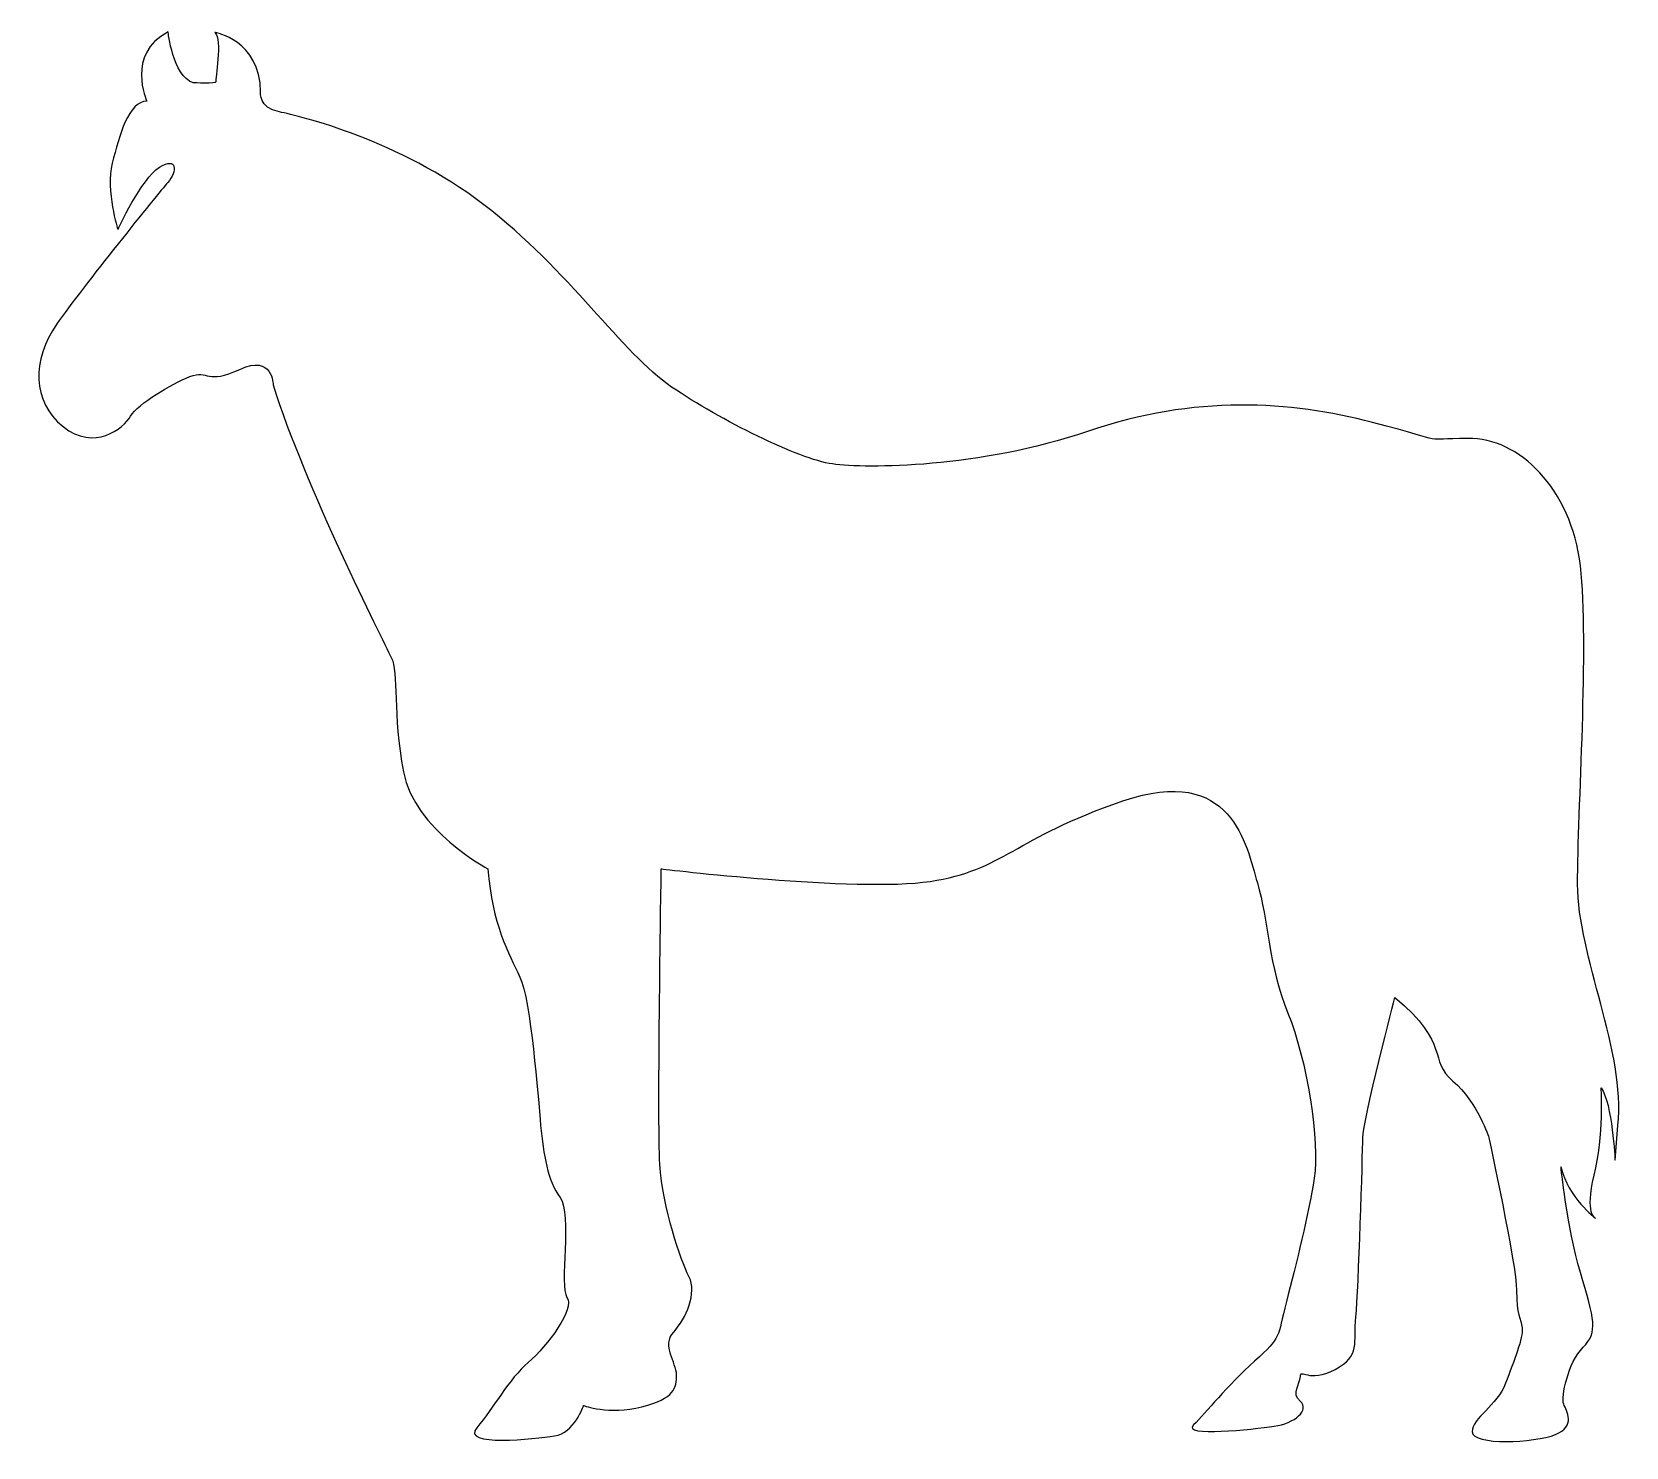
# Model space of a CAD drawing. Header units: centimetres. Extents: x -8.5 to 8.5, y -7.6 to 7.5.
import ezdxf

# ---------------------------------------------------------------- set-up
doc = ezdxf.new("R2010")
doc.units = ezdxf.units.CM
doc.header["$MEASUREMENT"] = 0
doc.layers.add('Camada 1', color=7, linetype='Continuous')

msp = doc.modelspace()

# ---------------------------------------------------------------- linework, layer by layer
at = {"layer": 'Camada 1'}
msp.add_open_spline([(-7.26513, 6.76988), (-7.26513, 6.76988), (-7.49212, 7.26828), (-7.03804, 7.5064), (-7.03804, 7.5064), (-7.03804, 7.5064), (-6.98819, 7.04118), (-6.77232, 6.96369), (-6.77232, 6.96369), (-6.77232, 6.96369), (-6.51761, 6.95266), (-6.52861, 6.97475), (-6.52861, 6.97475), (-6.53962, 6.99695), (-6.45654, 7.4233), (-6.53962, 7.50085), (-6.53962, 7.50085), (-6.53962, 7.50085), (-6.05792, 7.4233), (-6.05236, 6.86402), (-6.05236, 6.86402), (-6.05236, 6.86402), (-6.07456, 6.69786), (-5.85302, 6.6536), (-5.85302, 6.6536), (-5.63148, 6.60931), (-4.58305, 6.36007), (-3.67473, 5.66607), (-3.67473, 5.66607), (-2.76663, 4.97196), (-2.19809, 4.07857), (-1.67387, 3.72413), (-1.67387, 3.72413), (-1.14965, 3.36975), (-0.32262, 2.95623), (0.03915, 2.90453), (0.03915, 2.90453), (0.40094, 2.85283), (1.6045, 2.86021), (2.75631, 3.25153), (2.75631, 3.25153), (3.90823, 3.6429), (4.91227, 3.57649), (5.79095, 3.34752), (5.79095, 3.34752), (6.6696, 3.11866), (6.27088, 3.17035), (6.80986, 3.17768), (6.80986, 3.17768), (7.34895, 3.18511), (7.91005, 2.64608), (8.00609, 1.81915), (8.00609, 1.81915), (8.10205, 0.99217), (7.97646, -0.80202), (7.97646, -1.56984), (7.97646, -1.56984), (7.97646, -2.33777), (8.49335, -3.3567), (8.40477, -4.13953), (8.40477, -4.13953), (8.40477, -4.13953), (8.37524, -4.50862), (8.37524, -4.50862), (8.37524, -4.50862), (8.37524, -4.50862), (8.34571, -3.90323), (8.22755, -3.74067), (8.22755, -3.74067), (8.22755, -3.74067), (8.25708, -4.25748), (8.1537, -4.67097), (8.1537, -4.67097), (8.05033, -5.08449), (8.16849, -5.12891), (8.16849, -5.12891), (8.16849, -5.12891), (8.16849, -5.12891), (7.87311, -4.90729), (7.79937, -4.58239), (7.79937, -4.58239), (7.79937, -4.58239), (7.85845, -5.20265), (8.00612, -5.70478), (8.00612, -5.70478), (8.1537, -6.20693), (8.19802, -6.33973), (8.03565, -6.50229), (8.03565, -6.50229), (7.87309, -6.66464), (7.79935, -7.03376), (7.8289, -7.10768), (7.8289, -7.10768), (7.85845, -7.18142), (7.96175, -7.34401), (7.74029, -7.43259), (7.74029, -7.43259), (7.51867, -7.5212), (6.8542, -7.55075), (6.8542, -7.40306), (6.8542, -7.40306), (6.8542, -7.25537), (7.12003, -7.12236), (7.20864, -6.88628), (7.20864, -6.88628), (7.29725, -6.64998), (7.40052, -6.39881), (7.38583, -6.29554), (7.38583, -6.29554), (7.37107, -6.19206), (7.32677, -6.16253), (7.32677, -5.89692), (7.32677, -5.89692), (7.32677, -5.63107), (7.03142, -4.2724), (7.03142, -4.2724), (7.03142, -4.2724), (7.03142, -4.2724), (6.91326, -3.88841), (6.64754, -3.66698), (6.64754, -3.66698), (6.38171, -3.44536), (6.62899, -3.27569), (6.03093, -2.77713), (6.03093, -2.77713), (6.03093, -2.77713), (5.68758, -4.09515), (5.68758, -4.2724), (5.68758, -4.2724), (5.68758, -4.44965), (5.64337, -5.89692), (5.61384, -6.1774), (5.61384, -6.1774), (5.58431, -6.45791), (5.6729, -6.59092), (5.3923, -6.73861), (5.3923, -6.73861), (5.1117, -6.8863), (5.0231, -6.72374), (5.0231, -6.81235), (5.0231, -6.81235), (5.0231, -6.90099), (4.91962, -6.98957), (5.0231, -7.07818), (5.0231, -7.07818), (5.12647, -7.16682), (4.96404, -7.31448), (4.74251, -7.34403), (4.74251, -7.34403), (4.521, -7.37356), (3.75313, -7.46217), (3.88605, -7.32913), (3.88605, -7.32913), (4.01895, -7.19631), (4.24041, -6.91582), (4.53576, -6.65), (4.53576, -6.65), (4.83114, -6.38415), (4.77206, -6.4137), (4.87543, -6.01484), (4.87543, -6.01484), (4.9788, -5.61622), (5.11173, -5.08454), (5.17081, -4.70058), (5.17081, -4.70058), (5.22987, -4.31659), (5.09686, -3.44537), (4.89022, -2.94343), (4.89022, -2.94343), (4.68347, -2.4413), (4.68347, -1.95405), (4.56531, -1.55521), (4.56531, -1.55521), (4.44717, -1.15656), (4.29948, -0.28529), (3.13288, -0.68391), (3.13288, -0.68391), (1.96628, -1.08261), (1.86291, -1.42239), (1.0803, -1.54053), (1.0803, -1.54053), (0.29758, -1.65848), (-1.78456, -1.40752), (-1.78456, -1.40752), (-1.78456, -1.40752), (-1.78456, -1.40752), (-1.82896, -4.08047), (-1.79943, -4.5531), (-1.79943, -4.5531), (-1.7698, -5.02549), (-1.57781, -5.57201), (-1.48921, -5.74923), (-1.48921, -5.74923), (-1.40057, -5.92645), (-1.51874, -6.19206), (-1.65166, -6.33975), (-1.65166, -6.33975), (-1.78458, -6.48744), (-1.62221, -6.66463), (-1.62221, -6.79766), (-1.62221, -6.79766), (-1.62221, -6.93051), (-1.63687, -7.04862), (-1.99133, -7.13725), (-1.99133, -7.13725), (-2.34577, -7.22586), (-2.61159, -7.12257), (-2.61159, -7.12257), (-2.61159, -7.12257), (-2.61159, -7.12257), (-2.71486, -7.41774), (-2.92163, -7.44727), (-2.92163, -7.44727), (-3.1284, -7.4768), (-3.92588, -7.56562), (-3.74864, -7.35863), (-3.74864, -7.35863), (-3.57142, -7.15207), (-3.40897, -6.84185), (-3.20233, -6.66463), (-3.20233, -6.66463), (-2.99558, -6.48744), (-2.7002, -6.08876), (-2.78881, -5.97065), (-2.78881, -5.97065), (-2.87742, -5.85249), (-2.72975, -5.08453), (-2.86255, -4.90734), (-2.86255, -4.90734), (-2.99556, -4.73012), (-3.03977, -4.44961), (-3.0693, -4.13957), (-3.0693, -4.13957), (-3.09883, -3.82932), (-3.17267, -2.81044), (-3.29084, -2.55945), (-3.29084, -2.55945), (-3.40898, -2.30828), (-3.58622, -1.99824), (-3.63051, -1.40751), (-3.63051, -1.40751), (-3.63051, -1.40751), (-4.41315, -0.99399), (-4.53128, -0.37378), (-4.53128, -0.37378), (-4.64942, 0.24638), (-4.5756, 0.67458), (-4.66418, 0.85177), (-4.66418, 0.85177), (-4.75279, 1.02899), (-5.57972, 2.66821), (-5.9195, 3.74621), (-5.9195, 3.74621), (-5.9195, 3.74621), (-5.9195, 4.0785), (-6.27386, 3.91232), (-6.27386, 3.91232), (-6.62819, 3.74621), (-6.6062, 3.91232), (-6.80541, 3.8348), (-6.80541, 3.8348), (-7.00483, 3.7573), (-7.35926, 3.54683), (-7.43679, 3.4139), (-7.43679, 3.4139), (-7.51429, 3.281), (-7.82443, 3.03737), (-8.15667, 3.30317), (-8.15667, 3.30317), (-8.48904, 3.56911), (-8.48904, 4.0121), (-8.22318, 4.39604), (-8.22318, 4.39604), (-7.95735, 4.78), (-7.14519, 5.78415), (-7.04171, 5.90231), (-7.04171, 5.90231), (-6.93844, 6.02042), (-6.93844, 6.18282), (-7.13032, 6.06471), (-7.13032, 6.06471), (-7.3223, 5.94663), (-7.57336, 5.40024), (-7.57336, 5.40024), (-7.57336, 5.40024), (-7.57336, 5.40024), (-7.70626, 5.81365), (-7.63244, 6.10903), (-7.63244, 6.10903), (-7.55863, 6.40439), (-7.45901, 6.7662), (-7.26513, 6.76988)], degree=3, knots=[0, 0, 0, 0, 0.01351351, 0.01351351, 0.01351351, 0.01351351, 0.02702703, 0.02702703, 0.02702703, 0.02702703, 0.04054054, 0.04054054, 0.04054054, 0.04054054, 0.05405405, 0.05405405, 0.05405405, 0.05405405, 0.06756757, 0.06756757, 0.06756757, 0.06756757, 0.08108108, 0.08108108, 0.08108108, 0.08108108, 0.09459459, 0.09459459, 0.09459459, 0.09459459, 0.10810811, 0.10810811, 0.10810811, 0.10810811, 0.12162162, 0.12162162, 0.12162162, 0.12162162, 0.13513514, 0.13513514, 0.13513514, 0.13513514, 0.14864865, 0.14864865, 0.14864865, 0.14864865, 0.16216216, 0.16216216, 0.16216216, 0.16216216, 0.17567568, 0.17567568, 0.17567568, 0.17567568, 0.18918919, 0.18918919, 0.18918919, 0.18918919, 0.2027027, 0.2027027, 0.2027027, 0.2027027, 0.21621622, 0.21621622, 0.21621622, 0.21621622, 0.22972973, 0.22972973, 0.22972973, 0.22972973, 0.24324324, 0.24324324, 0.24324324, 0.24324324, 0.25675676, 0.25675676, 0.25675676, 0.25675676, 0.27027027, 0.27027027, 0.27027027, 0.27027027, 0.28378378, 0.28378378, 0.28378378, 0.28378378, 0.2972973, 0.2972973, 0.2972973, 0.2972973, 0.31081081, 0.31081081, 0.31081081, 0.31081081, 0.32432432, 0.32432432, 0.32432432, 0.32432432, 0.33783784, 0.33783784, 0.33783784, 0.33783784, 0.35135135, 0.35135135, 0.35135135, 0.35135135, 0.36486486, 0.36486486, 0.36486486, 0.36486486, 0.37837838, 0.37837838, 0.37837838, 0.37837838, 0.39189189, 0.39189189, 0.39189189, 0.39189189, 0.40540541, 0.40540541, 0.40540541, 0.40540541, 0.41891892, 0.41891892, 0.41891892, 0.41891892, 0.43243243, 0.43243243, 0.43243243, 0.43243243, 0.44594595, 0.44594595, 0.44594595, 0.44594595, 0.45945946, 0.45945946, 0.45945946, 0.45945946, 0.47297297, 0.47297297, 0.47297297, 0.47297297, 0.48648649, 0.48648649, 0.48648649, 0.48648649, 0.5, 0.5, 0.5, 0.5, 0.51351351, 0.51351351, 0.51351351, 0.51351351, 0.52702703, 0.52702703, 0.52702703, 0.52702703, 0.54054054, 0.54054054, 0.54054054, 0.54054054, 0.55405405, 0.55405405, 0.55405405, 0.55405405, 0.56756757, 0.56756757, 0.56756757, 0.56756757, 0.58108108, 0.58108108, 0.58108108, 0.58108108, 0.59459459, 0.59459459, 0.59459459, 0.59459459, 0.60810811, 0.60810811, 0.60810811, 0.60810811, 0.62162162, 0.62162162, 0.62162162, 0.62162162, 0.63513514, 0.63513514, 0.63513514, 0.63513514, 0.64864865, 0.64864865, 0.64864865, 0.64864865, 0.66216216, 0.66216216, 0.66216216, 0.66216216, 0.67567568, 0.67567568, 0.67567568, 0.67567568, 0.68918919, 0.68918919, 0.68918919, 0.68918919, 0.7027027, 0.7027027, 0.7027027, 0.7027027, 0.71621622, 0.71621622, 0.71621622, 0.71621622, 0.72972973, 0.72972973, 0.72972973, 0.72972973, 0.74324324, 0.74324324, 0.74324324, 0.74324324, 0.75675676, 0.75675676, 0.75675676, 0.75675676, 0.77027027, 0.77027027, 0.77027027, 0.77027027, 0.78378378, 0.78378378, 0.78378378, 0.78378378, 0.7972973, 0.7972973, 0.7972973, 0.7972973, 0.81081081, 0.81081081, 0.81081081, 0.81081081, 0.82432432, 0.82432432, 0.82432432, 0.82432432, 0.83783784, 0.83783784, 0.83783784, 0.83783784, 0.85135135, 0.85135135, 0.85135135, 0.85135135, 0.86486486, 0.86486486, 0.86486486, 0.86486486, 0.87837838, 0.87837838, 0.87837838, 0.87837838, 0.89189189, 0.89189189, 0.89189189, 0.89189189, 0.90540541, 0.90540541, 0.90540541, 0.90540541, 0.91891892, 0.91891892, 0.91891892, 0.91891892, 0.93243243, 0.93243243, 0.93243243, 0.93243243, 0.94594595, 0.94594595, 0.94594595, 0.94594595, 0.95945946, 0.95945946, 0.95945946, 0.95945946, 0.97297297, 0.97297297, 0.97297297, 0.97297297, 1, 1, 1, 1], dxfattribs=at)

doc.saveas('drawing.dxf')
